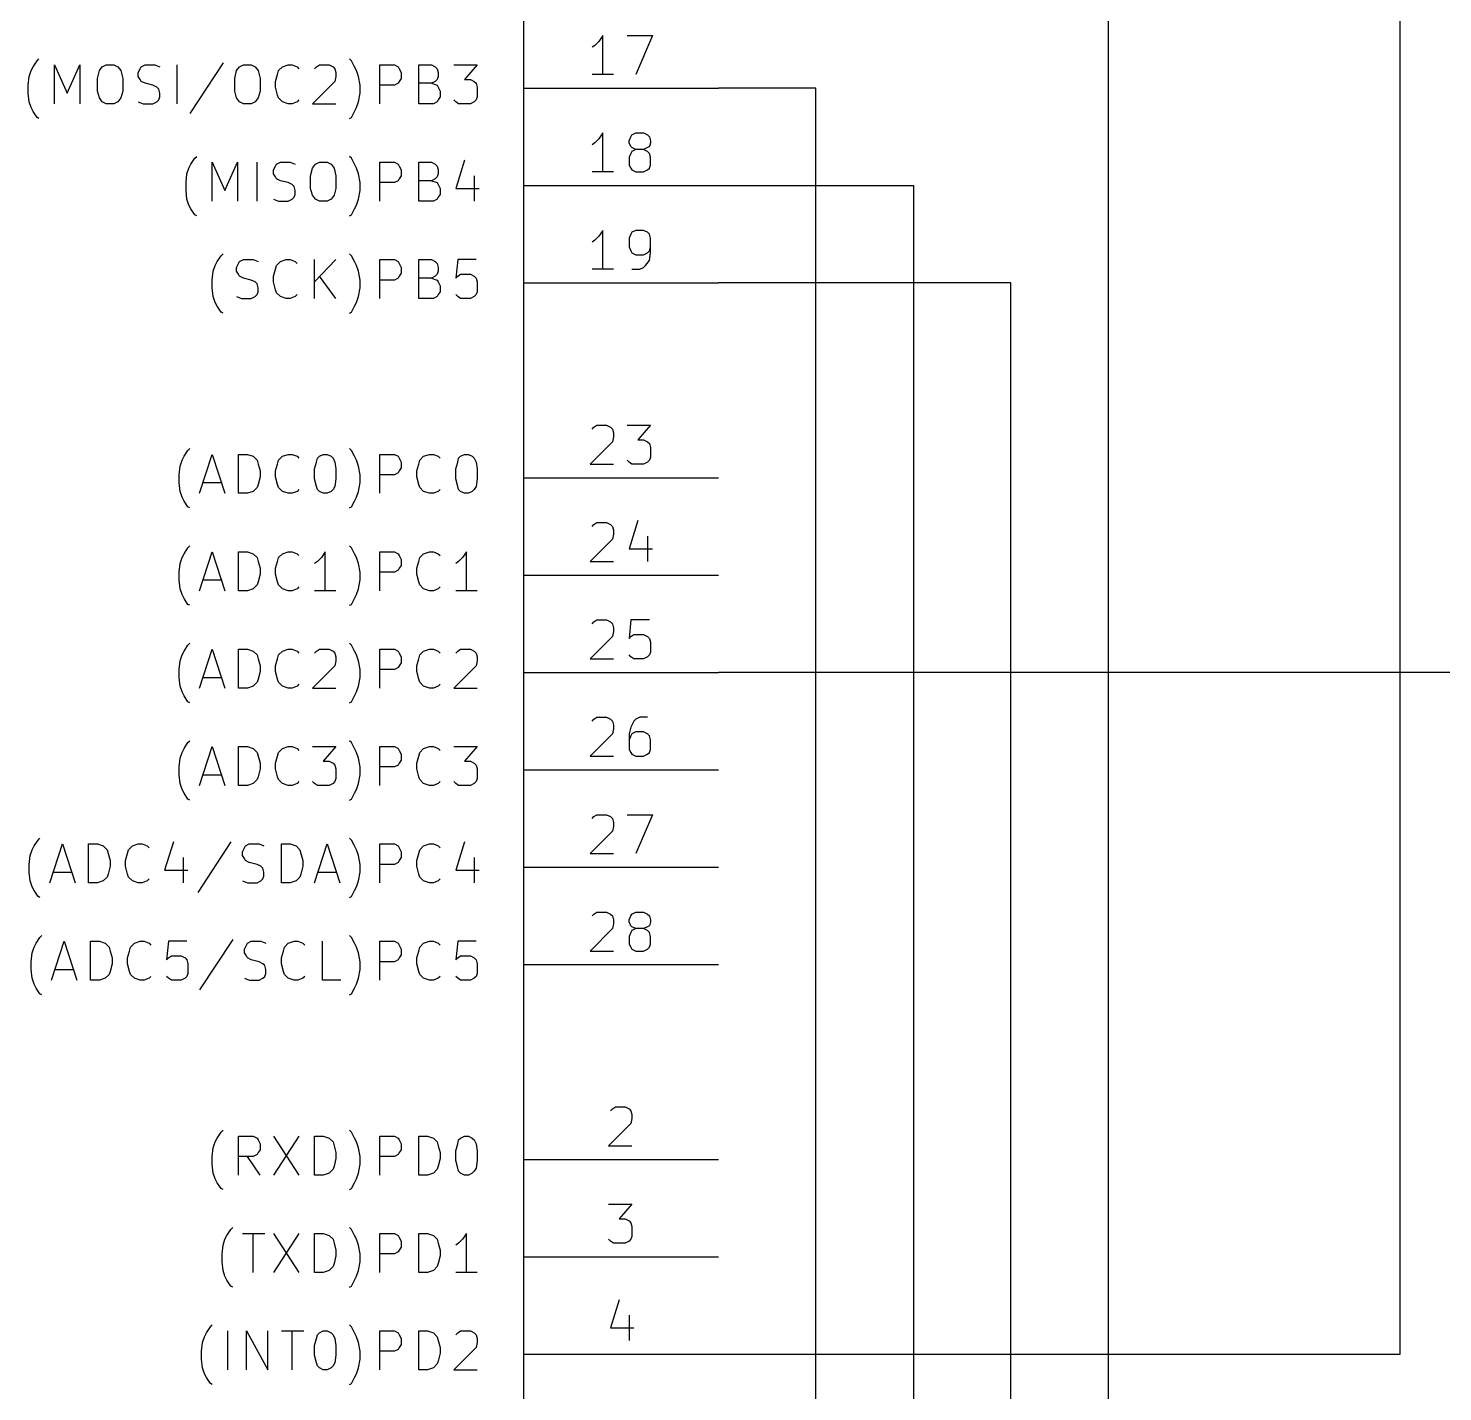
# Model space of a CAD drawing. Extents: x 4000 to 113000, y 4000 to 78670.
# Drawn here: x 28910 to 43437, y 51785 to 65785 of the extents above; entities that cross this region are included whole.
import ezdxf

# ---------------------------------------------------------------- set-up
doc = ezdxf.new("R2010")
doc.units = 0
for name, color, linetype in [('CYAN', 4, 'CONTINUOUS'), ('GREEN', 3, 'CONTINUOUS'), ('LIGHTYELLOW', 24, 'CONTINUOUS'), ('RED', 5, 'CONTINUOUS')]:
    doc.layers.add(name, color=color, linetype=linetype)

msp = doc.modelspace()

# ---------------------------------------------------------------- linework, layer by layer
at = {"layer": 'CYAN'}
for p, q in [((28940, 65350), (28960, 65390)), ((28960, 65390), (29000, 65450)), ((29000, 65450), (29020, 65470)), ((29180, 65010), (29180, 65410)), ((29180, 65410), (29310, 65120)), ((29310, 65120), (29440, 65410)), ((29440, 65410), (29440, 65010)), ((29640, 65350), (29670, 65390)), ((29670, 65390), (29710, 65410)), ((29710, 65410), (29790, 65410)), ((29790, 65410), (29830, 65390)), ((29830, 65390), (29860, 65350)), ((30040, 65330), (30060, 65370)), ((30060, 65370), (30070, 65390)), ((30070, 65390), (30110, 65410)), ((30110, 65410), (30210, 65410)), ((30210, 65410), (30260, 65390)), ((30440, 65010), (30440, 65410)), ((30910, 65430), (30570, 64910)), ((31050, 65350), (31080, 65390)), ((31080, 65390), (31120, 65410)), ((31120, 65410), (31200, 65410)), ((31200, 65410), (31240, 65390)), ((31240, 65390), (31270, 65350)), ((31480, 65350), (31520, 65390)), ((31520, 65390), (31580, 65410)), ((31580, 65410), (31620, 65410)), ((31620, 65410), (31670, 65390)), ((31670, 65390), (31690, 65370)), ((31850, 65370), (31870, 65390)), ((31870, 65390), (31900, 65410)), ((31900, 65410), (32000, 65410)), ((32000, 65410), (32040, 65390)), ((32040, 65390), (32060, 65370)), ((32060, 65370), (32070, 65330)), ((32230, 65450), (32210, 65470)), ((32260, 65390), (32230, 65450)), ((32280, 65350), (32260, 65390)), ((32520, 65010), (32520, 65410)), ((32520, 65410), (32670, 65410)), ((32670, 65410), (32710, 65390)), ((32710, 65390), (32720, 65370)), ((32720, 65370), (32740, 65330)), ((32920, 65010), (32920, 65410)), ((32920, 65410), (33050, 65410)), ((33050, 65410), (33090, 65390)), ((33090, 65390), (33110, 65370)), ((33110, 65370), (33120, 65330)), ((33280, 65410), (33520, 65410)), ((33520, 65410), (33390, 65260)), ((28910, 65200), (28920, 65290)), ((28920, 65290), (28940, 65350)), ((29620, 65270), (29640, 65350)), ((29620, 65140), (29620, 65270)), ((29860, 65350), (29880, 65270)), ((29880, 65270), (29880, 65140)), ((30040, 65290), (30040, 65330)), ((30060, 65260), (30040, 65290)), ((30070, 65240), (30060, 65260)), ((30110, 65220), (30070, 65240)), ((31030, 65270), (31050, 65350)), ((31030, 65140), (31030, 65270)), ((31270, 65350), (31290, 65270)), ((31290, 65270), (31290, 65140)), ((31450, 65240), (31470, 65310)), ((31450, 65180), (31450, 65240)), ((31470, 65310), (31480, 65350)), ((32060, 65240), (31830, 65010)), ((32070, 65290), (32060, 65240)), ((32070, 65330), (32070, 65290)), ((32300, 65290), (32280, 65350)), ((32320, 65200), (32300, 65290)), ((32720, 65240), (32710, 65220)), ((32740, 65270), (32720, 65240)), ((32740, 65330), (32740, 65270)), ((33090, 65240), (33050, 65220)), ((33110, 65260), (33090, 65240)), ((33120, 65290), (33110, 65260)), ((33120, 65330), (33120, 65290)), ((33390, 65260), (33450, 65260)), ((33450, 65260), (33490, 65240)), ((33490, 65240), (33510, 65220)), ((28910, 65120), (28910, 65200)), ((28920, 65030), (28910, 65120)), ((29640, 65070), (29620, 65140)), ((29880, 65140), (29860, 65070)), ((30190, 65200), (30110, 65220)), ((30230, 65180), (30190, 65200)), ((30250, 65160), (30230, 65180)), ((30260, 65120), (30250, 65160)), ((30250, 65050), (30260, 65080)), ((30260, 65080), (30260, 65120)), ((31050, 65070), (31030, 65140)), ((31290, 65140), (31270, 65070)), ((31470, 65100), (31450, 65180)), ((31480, 65070), (31470, 65100)), ((32300, 65030), (32320, 65120)), ((32320, 65120), (32320, 65200)), ((32670, 65200), (32520, 65200)), ((32710, 65220), (32670, 65200)), ((33050, 65220), (32920, 65220)), ((33050, 65220), (33110, 65200)), ((33110, 65200), (33120, 65180)), ((33120, 65180), (33140, 65140)), ((33140, 65080), (33120, 65050)), ((33140, 65140), (33140, 65080)), ((33510, 65220), (33520, 65180)), ((33520, 65080), (33510, 65050)), ((33520, 65180), (33520, 65080)), ((28940, 64970), (28920, 65030)), ((28960, 64930), (28940, 64970)), ((29670, 65030), (29640, 65070)), ((29710, 65010), (29670, 65030)), ((29790, 65010), (29710, 65010)), ((29830, 65030), (29790, 65010)), ((29860, 65070), (29830, 65030)), ((30040, 65030), (30090, 65010)), ((30090, 65010), (30190, 65010)), ((30190, 65010), (30230, 65030)), ((30230, 65030), (30250, 65050)), ((31080, 65030), (31050, 65070)), ((31120, 65010), (31080, 65030)), ((31200, 65010), (31120, 65010)), ((31240, 65030), (31200, 65010)), ((31270, 65070), (31240, 65030)), ((31520, 65030), (31480, 65070)), ((31580, 65010), (31520, 65030)), ((31620, 65010), (31580, 65010)), ((31670, 65030), (31620, 65010)), ((31690, 65050), (31670, 65030)), ((31830, 65010), (32070, 65010)), ((32260, 64930), (32280, 64970)), ((32280, 64970), (32300, 65030)), ((33070, 65010), (32920, 65010)), ((33110, 65030), (33070, 65010)), ((33120, 65050), (33110, 65030)), ((33300, 65030), (33280, 65050)), ((33330, 65010), (33300, 65030)), ((33450, 65010), (33330, 65010)), ((33490, 65030), (33450, 65010)), ((33510, 65050), (33490, 65030)), ((29000, 64870), (28960, 64930)), ((29020, 64860), (29000, 64870)), ((32210, 64860), (32230, 64870)), ((32230, 64870), (32260, 64930)), ((30560, 64350), (30580, 64390)), ((30580, 64390), (30620, 64450)), ((30620, 64450), (30640, 64470)), ((30800, 64010), (30800, 64410)), ((30800, 64410), (30930, 64120)), ((30930, 64120), (31060, 64410)), ((31060, 64410), (31060, 64010)), ((31260, 64010), (31260, 64410)), ((31430, 64330), (31450, 64370)), ((31450, 64370), (31460, 64390)), ((31460, 64390), (31500, 64410)), ((31500, 64410), (31600, 64410)), ((31600, 64410), (31650, 64390)), ((31830, 64350), (31860, 64390)), ((31860, 64390), (31900, 64410)), ((31900, 64410), (31980, 64410)), ((31980, 64410), (32020, 64390)), ((32020, 64390), (32050, 64350)), ((32230, 64450), (32210, 64470)), ((32260, 64390), (32230, 64450)), ((32280, 64350), (32260, 64390)), ((32520, 64010), (32520, 64410)), ((32520, 64410), (32670, 64410)), ((32670, 64410), (32710, 64390)), ((32710, 64390), (32720, 64370)), ((32720, 64370), (32740, 64330)), ((32920, 64010), (32920, 64410)), ((32920, 64410), (33050, 64410)), ((33050, 64410), (33090, 64390)), ((33090, 64390), (33110, 64370)), ((33110, 64370), (33120, 64330)), ((33390, 64430), (33300, 64140)), ((30530, 64200), (30540, 64290)), ((30540, 64290), (30560, 64350)), ((31430, 64290), (31430, 64330)), ((31450, 64260), (31430, 64290)), ((31460, 64240), (31450, 64260)), ((31500, 64220), (31460, 64240)), ((31580, 64200), (31500, 64220)), ((31810, 64270), (31830, 64350)), ((31810, 64140), (31810, 64270)), ((32050, 64350), (32070, 64270)), ((32070, 64270), (32070, 64140)), ((32300, 64290), (32280, 64350)), ((32320, 64200), (32300, 64290)), ((32710, 64220), (32670, 64200)), ((32720, 64240), (32710, 64220)), ((32740, 64270), (32720, 64240)), ((32740, 64330), (32740, 64270)), ((33050, 64220), (32920, 64220)), ((33090, 64240), (33050, 64220)), ((33050, 64220), (33110, 64200)), ((33110, 64260), (33090, 64240)), ((33120, 64290), (33110, 64260)), ((33120, 64330), (33120, 64290)), ((33490, 64270), (33490, 64010)), ((30530, 64120), (30530, 64200)), ((30540, 64030), (30530, 64120)), ((31620, 64180), (31580, 64200)), ((31640, 64160), (31620, 64180)), ((31650, 64120), (31640, 64160)), ((31640, 64050), (31650, 64080)), ((31650, 64080), (31650, 64120)), ((31830, 64070), (31810, 64140)), ((31860, 64030), (31830, 64070)), ((32050, 64070), (32020, 64030)), ((32070, 64140), (32050, 64070)), ((32300, 64030), (32320, 64120)), ((32320, 64120), (32320, 64200)), ((32670, 64200), (32520, 64200)), ((33110, 64200), (33120, 64180)), ((33120, 64180), (33140, 64140)), ((33140, 64080), (33120, 64050)), ((33140, 64140), (33140, 64080)), ((33300, 64140), (33540, 64140)), ((30560, 63970), (30540, 64030)), ((30580, 63930), (30560, 63970)), ((30620, 63870), (30580, 63930)), ((31430, 64030), (31480, 64010)), ((31480, 64010), (31580, 64010)), ((31580, 64010), (31620, 64030)), ((31620, 64030), (31640, 64050)), ((31900, 64010), (31860, 64030)), ((31980, 64010), (31900, 64010)), ((32020, 64030), (31980, 64010)), ((32230, 63870), (32260, 63930)), ((32260, 63930), (32280, 63970)), ((32280, 63970), (32300, 64030)), ((33070, 64010), (32920, 64010)), ((33110, 64030), (33070, 64010)), ((33120, 64050), (33110, 64030)), ((30640, 63860), (30620, 63870)), ((32210, 63860), (32230, 63870)), ((30810, 63290), (30830, 63350)), ((30830, 63350), (30850, 63390)), ((30850, 63390), (30890, 63450)), ((30890, 63450), (30910, 63470)), ((31050, 63330), (31070, 63370)), ((31070, 63370), (31080, 63390)), ((31080, 63390), (31120, 63410)), ((31120, 63410), (31220, 63410)), ((31220, 63410), (31270, 63390)), ((31450, 63310), (31460, 63350)), ((31460, 63350), (31500, 63390)), ((31500, 63390), (31560, 63410)), ((31560, 63410), (31600, 63410)), ((31600, 63410), (31650, 63390)), ((31650, 63390), (31670, 63370)), ((31850, 63010), (31850, 63410)), ((32070, 63410), (31850, 63180)), ((32230, 63450), (32210, 63470)), ((32260, 63390), (32230, 63450)), ((32280, 63350), (32260, 63390)), ((32300, 63290), (32280, 63350)), ((32520, 63010), (32520, 63410)), ((32520, 63410), (32670, 63410)), ((32670, 63410), (32710, 63390)), ((32710, 63390), (32720, 63370)), ((32720, 63370), (32740, 63330)), ((32920, 63010), (32920, 63410)), ((32920, 63410), (33050, 63410)), ((33050, 63410), (33090, 63390)), ((33090, 63390), (33110, 63370)), ((33110, 63370), (33120, 63330)), ((33320, 63410), (33300, 63220)), ((33510, 63410), (33320, 63410)), ((30800, 63200), (30810, 63290)), ((30800, 63120), (30800, 63200)), ((31050, 63290), (31050, 63330)), ((31070, 63260), (31050, 63290)), ((31080, 63240), (31070, 63260)), ((31120, 63220), (31080, 63240)), ((31200, 63200), (31120, 63220)), ((31240, 63180), (31200, 63200)), ((31430, 63240), (31450, 63310)), ((31430, 63180), (31430, 63240)), ((32070, 63010), (31900, 63240)), ((32320, 63200), (32300, 63290)), ((32320, 63120), (32320, 63200)), ((32670, 63200), (32520, 63200)), ((32710, 63220), (32670, 63200)), ((32720, 63240), (32710, 63220)), ((32740, 63270), (32720, 63240)), ((32740, 63330), (32740, 63270)), ((33050, 63220), (32920, 63220)), ((33090, 63240), (33050, 63220)), ((33050, 63220), (33110, 63200)), ((33110, 63260), (33090, 63240)), ((33120, 63290), (33110, 63260)), ((33110, 63200), (33120, 63180)), ((33120, 63330), (33120, 63290)), ((33300, 63220), (33320, 63240)), ((33320, 63240), (33350, 63260)), ((33350, 63260), (33450, 63260)), ((33450, 63260), (33490, 63240)), ((33490, 63240), (33510, 63220)), ((33510, 63220), (33520, 63180)), ((30810, 63030), (30800, 63120)), ((31260, 63160), (31240, 63180)), ((31240, 63030), (31260, 63050)), ((31270, 63120), (31260, 63160)), ((31260, 63050), (31270, 63080)), ((31270, 63080), (31270, 63120)), ((31450, 63100), (31430, 63180)), ((31460, 63070), (31450, 63100)), ((31500, 63030), (31460, 63070)), ((31670, 63050), (31650, 63030)), ((32300, 63030), (32320, 63120)), ((33120, 63050), (33110, 63030)), ((33120, 63180), (33140, 63140)), ((33140, 63080), (33120, 63050)), ((33140, 63140), (33140, 63080)), ((33320, 63030), (33300, 63050)), ((33510, 63050), (33490, 63030)), ((33520, 63080), (33510, 63050)), ((33520, 63180), (33520, 63080)), ((30830, 62970), (30810, 63030)), ((30850, 62930), (30830, 62970)), ((30890, 62870), (30850, 62930)), ((31050, 63030), (31100, 63010)), ((31100, 63010), (31200, 63010)), ((31200, 63010), (31240, 63030)), ((31560, 63010), (31500, 63030)), ((31600, 63010), (31560, 63010)), ((31650, 63030), (31600, 63010)), ((32230, 62870), (32260, 62930)), ((32260, 62930), (32280, 62970)), ((32280, 62970), (32300, 63030)), ((33070, 63010), (32920, 63010)), ((33110, 63030), (33070, 63010)), ((33350, 63010), (33320, 63030)), ((33450, 63010), (33350, 63010)), ((33490, 63030), (33450, 63010)), ((30910, 62860), (30890, 62870)), ((32210, 62860), (32230, 62870)), ((30510, 61390), (30550, 61450)), ((30550, 61450), (30570, 61470)), ((32230, 61450), (32210, 61470)), ((32260, 61390), (32230, 61450)), ((30470, 61290), (30490, 61350)), ((30490, 61350), (30510, 61390)), ((30670, 61010), (30800, 61410)), ((30800, 61410), (30930, 61010)), ((31070, 61010), (31070, 61410)), ((31070, 61410), (31160, 61410)), ((31160, 61410), (31220, 61390)), ((31220, 61390), (31260, 61350)), ((31260, 61350), (31270, 61310)), ((31270, 61310), (31290, 61240)), ((31450, 61240), (31470, 61310)), ((31470, 61310), (31480, 61350)), ((31480, 61350), (31520, 61390)), ((31520, 61390), (31580, 61410)), ((31580, 61410), (31620, 61410)), ((31620, 61410), (31670, 61390)), ((31670, 61390), (31690, 61370)), ((31850, 61260), (31870, 61330)), ((31870, 61330), (31880, 61370)), ((31880, 61370), (31900, 61390)), ((31900, 61390), (31940, 61410)), ((31940, 61410), (31980, 61410)), ((31980, 61410), (32020, 61390)), ((32020, 61390), (32040, 61370)), ((32040, 61370), (32060, 61330)), ((32060, 61330), (32070, 61260)), ((32280, 61350), (32260, 61390)), ((32300, 61290), (32280, 61350)), ((32520, 61010), (32520, 61410)), ((32520, 61410), (32670, 61410)), ((32670, 61410), (32710, 61390)), ((32710, 61390), (32720, 61370)), ((32720, 61370), (32740, 61330)), ((32740, 61330), (32740, 61270)), ((32900, 61240), (32920, 61310)), ((32920, 61310), (32930, 61350)), ((32930, 61350), (32970, 61390)), ((32970, 61390), (33030, 61410)), ((33030, 61410), (33070, 61410)), ((33070, 61410), (33120, 61390)), ((33120, 61390), (33140, 61370)), ((33300, 61260), (33320, 61330)), ((33320, 61330), (33330, 61370)), ((33330, 61370), (33350, 61390)), ((33350, 61390), (33390, 61410)), ((33390, 61410), (33430, 61410)), ((33430, 61410), (33470, 61390)), ((33470, 61390), (33490, 61370)), ((33490, 61370), (33510, 61330)), ((33510, 61330), (33520, 61260)), ((30460, 61200), (30470, 61290)), ((30460, 61120), (30460, 61200)), ((31290, 61180), (31270, 61100)), ((31290, 61240), (31290, 61180)), ((31450, 61180), (31450, 61240)), ((31470, 61100), (31450, 61180)), ((31850, 61160), (31850, 61260)), ((31870, 61080), (31850, 61160)), ((32070, 61160), (32060, 61080)), ((32070, 61260), (32070, 61160)), ((32320, 61200), (32300, 61290)), ((32320, 61120), (32320, 61200)), ((32670, 61200), (32520, 61200)), ((32710, 61220), (32670, 61200)), ((32720, 61240), (32710, 61220)), ((32740, 61270), (32720, 61240)), ((32900, 61180), (32900, 61240)), ((32920, 61100), (32900, 61180)), ((33300, 61160), (33300, 61260)), ((33320, 61080), (33300, 61160)), ((33520, 61160), (33510, 61080)), ((33520, 61260), (33520, 61160)), ((30470, 61030), (30460, 61120)), ((30490, 60970), (30470, 61030)), ((30710, 61120), (30900, 61120)), ((31220, 61030), (31160, 61010)), ((31260, 61070), (31220, 61030)), ((31270, 61100), (31260, 61070)), ((31480, 61070), (31470, 61100)), ((31520, 61030), (31480, 61070)), ((31580, 61010), (31520, 61030)), ((31670, 61030), (31620, 61010)), ((31690, 61050), (31670, 61030)), ((31880, 61050), (31870, 61080)), ((31900, 61030), (31880, 61050)), ((31940, 61010), (31900, 61030)), ((32020, 61030), (31980, 61010)), ((32040, 61050), (32020, 61030)), ((32060, 61080), (32040, 61050)), ((32280, 60970), (32300, 61030)), ((32300, 61030), (32320, 61120)), ((32930, 61070), (32920, 61100)), ((32970, 61030), (32930, 61070)), ((33030, 61010), (32970, 61030)), ((33120, 61030), (33070, 61010)), ((33140, 61050), (33120, 61030)), ((33330, 61050), (33320, 61080)), ((33350, 61030), (33330, 61050)), ((33390, 61010), (33350, 61030)), ((33470, 61030), (33430, 61010)), ((33490, 61050), (33470, 61030)), ((33510, 61080), (33490, 61050)), ((30510, 60930), (30490, 60970)), ((30550, 60870), (30510, 60930)), ((30570, 60860), (30550, 60870)), ((31160, 61010), (31070, 61010)), ((31620, 61010), (31580, 61010)), ((31980, 61010), (31940, 61010)), ((32210, 60860), (32230, 60870)), ((32230, 60870), (32260, 60930)), ((32260, 60930), (32280, 60970)), ((33070, 61010), (33030, 61010)), ((33430, 61010), (33390, 61010)), ((30510, 60390), (30550, 60450)), ((30550, 60450), (30570, 60470)), ((32230, 60450), (32210, 60470)), ((32260, 60390), (32230, 60450)), ((30460, 60200), (30470, 60290)), ((30470, 60290), (30490, 60350)), ((30490, 60350), (30510, 60390)), ((30670, 60010), (30800, 60410)), ((30800, 60410), (30930, 60010)), ((31070, 60010), (31070, 60410)), ((31070, 60410), (31160, 60410)), ((31160, 60410), (31220, 60390)), ((31220, 60390), (31260, 60350)), ((31260, 60350), (31270, 60310)), ((31270, 60310), (31290, 60240)), ((31450, 60240), (31470, 60310)), ((31470, 60310), (31480, 60350)), ((31480, 60350), (31520, 60390)), ((31520, 60390), (31580, 60410)), ((31580, 60410), (31620, 60410)), ((31620, 60410), (31670, 60390)), ((31670, 60390), (31690, 60370)), ((31880, 60310), (31850, 60290)), ((31920, 60350), (31880, 60310)), ((31960, 60410), (31920, 60350)), ((31960, 60010), (31960, 60410)), ((32280, 60350), (32260, 60390)), ((32300, 60290), (32280, 60350)), ((32320, 60200), (32300, 60290)), ((32520, 60010), (32520, 60410)), ((32520, 60410), (32670, 60410)), ((32670, 60410), (32710, 60390)), ((32710, 60390), (32720, 60370)), ((32720, 60370), (32740, 60330)), ((32740, 60330), (32740, 60270)), ((32900, 60240), (32920, 60310)), ((32920, 60310), (32930, 60350)), ((32930, 60350), (32970, 60390)), ((32970, 60390), (33030, 60410)), ((33030, 60410), (33070, 60410)), ((33070, 60410), (33120, 60390)), ((33120, 60390), (33140, 60370)), ((33330, 60310), (33300, 60290)), ((33370, 60350), (33330, 60310)), ((33410, 60410), (33370, 60350)), ((33410, 60010), (33410, 60410)), ((30460, 60120), (30460, 60200)), ((31290, 60180), (31270, 60100)), ((31290, 60240), (31290, 60180)), ((31450, 60180), (31450, 60240)), ((31470, 60100), (31450, 60180)), ((32320, 60120), (32320, 60200)), ((32670, 60200), (32520, 60200)), ((32710, 60220), (32670, 60200)), ((32720, 60240), (32710, 60220)), ((32740, 60270), (32720, 60240)), ((32900, 60180), (32900, 60240)), ((32920, 60100), (32900, 60180)), ((30470, 60030), (30460, 60120)), ((30490, 59970), (30470, 60030)), ((30710, 60120), (30900, 60120)), ((31160, 60010), (31070, 60010)), ((31220, 60030), (31160, 60010)), ((31260, 60070), (31220, 60030)), ((31270, 60100), (31260, 60070)), ((31480, 60070), (31470, 60100)), ((31520, 60030), (31480, 60070)), ((31580, 60010), (31520, 60030)), ((31620, 60010), (31580, 60010)), ((31670, 60030), (31620, 60010)), ((31690, 60050), (31670, 60030)), ((32070, 60010), (31850, 60010)), ((32280, 59970), (32300, 60030)), ((32300, 60030), (32320, 60120)), ((32930, 60070), (32920, 60100)), ((32970, 60030), (32930, 60070)), ((33030, 60010), (32970, 60030)), ((33070, 60010), (33030, 60010)), ((33120, 60030), (33070, 60010)), ((33140, 60050), (33120, 60030)), ((33520, 60010), (33300, 60010)), ((30510, 59930), (30490, 59970)), ((30550, 59870), (30510, 59930)), ((30570, 59860), (30550, 59870)), ((32210, 59860), (32230, 59870)), ((32230, 59870), (32260, 59930)), ((32260, 59930), (32280, 59970)), ((30510, 59390), (30550, 59450)), ((30550, 59450), (30570, 59470)), ((32230, 59450), (32210, 59470)), ((32260, 59390), (32230, 59450)), ((30460, 59200), (30470, 59290)), ((30470, 59290), (30490, 59350)), ((30490, 59350), (30510, 59390)), ((30670, 59010), (30800, 59410)), ((30800, 59410), (30930, 59010)), ((31070, 59010), (31070, 59410)), ((31070, 59410), (31160, 59410)), ((31160, 59410), (31220, 59390)), ((31220, 59390), (31260, 59350)), ((31260, 59350), (31270, 59310)), ((31270, 59310), (31290, 59240)), ((31450, 59240), (31470, 59310)), ((31470, 59310), (31480, 59350)), ((31480, 59350), (31520, 59390)), ((31520, 59390), (31580, 59410)), ((31580, 59410), (31620, 59410)), ((31620, 59410), (31670, 59390)), ((31670, 59390), (31690, 59370)), ((31850, 59370), (31870, 59390)), ((31870, 59390), (31900, 59410)), ((31900, 59410), (32000, 59410)), ((32000, 59410), (32040, 59390)), ((32040, 59390), (32060, 59370)), ((32060, 59370), (32070, 59330)), ((32070, 59290), (32060, 59240)), ((32070, 59330), (32070, 59290)), ((32280, 59350), (32260, 59390)), ((32300, 59290), (32280, 59350)), ((32320, 59200), (32300, 59290)), ((32520, 59010), (32520, 59410)), ((32520, 59410), (32670, 59410)), ((32670, 59410), (32710, 59390)), ((32710, 59390), (32720, 59370)), ((32720, 59370), (32740, 59330)), ((32740, 59270), (32720, 59240)), ((32740, 59330), (32740, 59270)), ((32900, 59240), (32920, 59310)), ((32920, 59310), (32930, 59350)), ((32930, 59350), (32970, 59390)), ((32970, 59390), (33030, 59410)), ((33030, 59410), (33070, 59410)), ((33070, 59410), (33120, 59390)), ((33120, 59390), (33140, 59370)), ((33300, 59370), (33320, 59390)), ((33320, 59390), (33350, 59410)), ((33350, 59410), (33450, 59410)), ((33450, 59410), (33490, 59390)), ((33490, 59390), (33510, 59370)), ((33510, 59370), (33520, 59330)), ((33520, 59290), (33510, 59240)), ((33520, 59330), (33520, 59290)), ((30460, 59120), (30460, 59200)), ((31290, 59180), (31270, 59100)), ((31290, 59240), (31290, 59180)), ((31450, 59180), (31450, 59240)), ((31470, 59100), (31450, 59180)), ((32060, 59240), (31830, 59010)), ((32320, 59120), (32320, 59200)), ((32670, 59200), (32520, 59200)), ((32710, 59220), (32670, 59200)), ((32720, 59240), (32710, 59220)), ((32900, 59180), (32900, 59240)), ((32920, 59100), (32900, 59180)), ((33510, 59240), (33280, 59010)), ((30470, 59030), (30460, 59120)), ((30490, 58970), (30470, 59030)), ((30710, 59120), (30900, 59120)), ((31160, 59010), (31070, 59010)), ((31220, 59030), (31160, 59010)), ((31260, 59070), (31220, 59030)), ((31270, 59100), (31260, 59070)), ((31480, 59070), (31470, 59100)), ((31520, 59030), (31480, 59070)), ((31580, 59010), (31520, 59030)), ((31620, 59010), (31580, 59010)), ((31670, 59030), (31620, 59010)), ((31690, 59050), (31670, 59030)), ((31830, 59010), (32070, 59010)), ((32280, 58970), (32300, 59030)), ((32300, 59030), (32320, 59120)), ((32930, 59070), (32920, 59100)), ((32970, 59030), (32930, 59070)), ((33030, 59010), (32970, 59030)), ((33070, 59010), (33030, 59010)), ((33120, 59030), (33070, 59010)), ((33140, 59050), (33120, 59030)), ((33280, 59010), (33520, 59010)), ((30510, 58930), (30490, 58970)), ((30550, 58870), (30510, 58930)), ((30570, 58860), (30550, 58870)), ((32210, 58860), (32230, 58870)), ((32230, 58870), (32260, 58930)), ((32260, 58930), (32280, 58970)), ((30510, 58390), (30550, 58450)), ((30550, 58450), (30570, 58470)), ((30670, 58010), (30800, 58410)), ((30800, 58410), (30930, 58010)), ((31070, 58010), (31070, 58410)), ((31070, 58410), (31160, 58410)), ((31160, 58410), (31220, 58390)), ((31520, 58390), (31580, 58410)), ((31580, 58410), (31620, 58410)), ((31620, 58410), (31670, 58390)), ((31830, 58410), (32070, 58410)), ((32070, 58410), (31940, 58260)), ((32230, 58450), (32210, 58470)), ((32260, 58390), (32230, 58450)), ((32520, 58010), (32520, 58410)), ((32520, 58410), (32670, 58410)), ((32670, 58410), (32710, 58390)), ((32970, 58390), (33030, 58410)), ((33030, 58410), (33070, 58410)), ((33070, 58410), (33120, 58390)), ((33280, 58410), (33520, 58410)), ((33520, 58410), (33390, 58260)), ((30460, 58200), (30470, 58290)), ((30470, 58290), (30490, 58350)), ((30490, 58350), (30510, 58390)), ((31220, 58390), (31260, 58350)), ((31260, 58350), (31270, 58310)), ((31270, 58310), (31290, 58240)), ((31450, 58240), (31470, 58310)), ((31470, 58310), (31480, 58350)), ((31480, 58350), (31520, 58390)), ((31670, 58390), (31690, 58370)), ((31940, 58260), (32000, 58260)), ((32000, 58260), (32040, 58240)), ((32280, 58350), (32260, 58390)), ((32300, 58290), (32280, 58350)), ((32320, 58200), (32300, 58290)), ((32710, 58390), (32720, 58370)), ((32720, 58370), (32740, 58330)), ((32740, 58270), (32720, 58240)), ((32740, 58330), (32740, 58270)), ((32900, 58240), (32920, 58310)), ((32920, 58310), (32930, 58350)), ((32930, 58350), (32970, 58390)), ((33120, 58390), (33140, 58370)), ((33390, 58260), (33450, 58260)), ((33450, 58260), (33490, 58240)), ((30460, 58120), (30460, 58200)), ((30470, 58030), (30460, 58120)), ((30710, 58120), (30900, 58120)), ((31290, 58180), (31270, 58100)), ((31290, 58240), (31290, 58180)), ((31450, 58180), (31450, 58240)), ((31470, 58100), (31450, 58180)), ((32040, 58240), (32060, 58220)), ((32060, 58220), (32070, 58180)), ((32070, 58180), (32070, 58080)), ((32300, 58030), (32320, 58120)), ((32320, 58120), (32320, 58200)), ((32670, 58200), (32520, 58200)), ((32710, 58220), (32670, 58200)), ((32720, 58240), (32710, 58220)), ((32900, 58180), (32900, 58240)), ((32920, 58100), (32900, 58180)), ((33490, 58240), (33510, 58220)), ((33510, 58220), (33520, 58180)), ((33520, 58180), (33520, 58080)), ((30490, 57970), (30470, 58030)), ((30510, 57930), (30490, 57970)), ((31160, 58010), (31070, 58010)), ((31220, 58030), (31160, 58010)), ((31260, 58070), (31220, 58030)), ((31270, 58100), (31260, 58070)), ((31480, 58070), (31470, 58100)), ((31520, 58030), (31480, 58070)), ((31580, 58010), (31520, 58030)), ((31620, 58010), (31580, 58010)), ((31670, 58030), (31620, 58010)), ((31690, 58050), (31670, 58030)), ((31850, 58030), (31830, 58050)), ((31880, 58010), (31850, 58030)), ((32000, 58010), (31880, 58010)), ((32040, 58030), (32000, 58010)), ((32060, 58050), (32040, 58030)), ((32070, 58080), (32060, 58050)), ((32260, 57930), (32280, 57970)), ((32280, 57970), (32300, 58030)), ((32930, 58070), (32920, 58100)), ((32970, 58030), (32930, 58070)), ((33030, 58010), (32970, 58030)), ((33070, 58010), (33030, 58010)), ((33120, 58030), (33070, 58010)), ((33140, 58050), (33120, 58030)), ((33300, 58030), (33280, 58050)), ((33330, 58010), (33300, 58030)), ((33450, 58010), (33330, 58010)), ((33490, 58030), (33450, 58010)), ((33510, 58050), (33490, 58030)), ((33520, 58080), (33510, 58050)), ((30550, 57870), (30510, 57930)), ((30570, 57860), (30550, 57870)), ((32210, 57860), (32230, 57870)), ((32230, 57870), (32260, 57930)), ((28950, 57350), (28970, 57390)), ((28970, 57390), (29010, 57450)), ((29010, 57450), (29030, 57470)), ((29130, 57010), (29260, 57410)), ((29260, 57410), (29390, 57010)), ((29530, 57010), (29530, 57410)), ((29530, 57410), (29620, 57410)), ((29620, 57410), (29680, 57390)), ((29680, 57390), (29720, 57350)), ((29940, 57350), (29980, 57390)), ((29980, 57390), (30040, 57410)), ((30040, 57410), (30080, 57410)), ((30080, 57410), (30130, 57390)), ((30130, 57390), (30150, 57370)), ((30400, 57430), (30310, 57140)), ((30990, 57430), (30650, 56910)), ((31130, 57370), (31140, 57390)), ((31140, 57390), (31180, 57410)), ((31180, 57410), (31280, 57410)), ((31280, 57410), (31330, 57390)), ((31510, 57010), (31510, 57410)), ((31510, 57410), (31600, 57410)), ((31600, 57410), (31660, 57390)), ((31660, 57390), (31700, 57350)), ((31850, 57010), (31980, 57410)), ((31980, 57410), (32110, 57010)), ((32230, 57450), (32210, 57470)), ((32260, 57390), (32230, 57450)), ((32280, 57350), (32260, 57390)), ((32520, 57010), (32520, 57410)), ((32520, 57410), (32670, 57410)), ((32670, 57410), (32710, 57390)), ((32710, 57390), (32720, 57370)), ((32930, 57350), (32970, 57390)), ((32970, 57390), (33030, 57410)), ((33030, 57410), (33070, 57410)), ((33070, 57410), (33120, 57390)), ((33120, 57390), (33140, 57370)), ((33390, 57430), (33300, 57140)), ((28920, 57200), (28930, 57290)), ((28930, 57290), (28950, 57350)), ((29720, 57350), (29730, 57310)), ((29730, 57310), (29750, 57240)), ((29750, 57240), (29750, 57180)), ((29910, 57240), (29930, 57310)), ((29910, 57180), (29910, 57240)), ((29930, 57310), (29940, 57350)), ((30500, 57270), (30500, 57010)), ((31110, 57330), (31130, 57370)), ((31110, 57290), (31110, 57330)), ((31130, 57260), (31110, 57290)), ((31140, 57240), (31130, 57260)), ((31180, 57220), (31140, 57240)), ((31700, 57350), (31710, 57310)), ((31710, 57310), (31730, 57240)), ((31730, 57240), (31730, 57180)), ((32300, 57290), (32280, 57350)), ((32320, 57200), (32300, 57290)), ((32720, 57240), (32710, 57220)), ((32720, 57370), (32740, 57330)), ((32740, 57270), (32720, 57240)), ((32740, 57330), (32740, 57270)), ((32900, 57240), (32920, 57310)), ((32900, 57180), (32900, 57240)), ((32920, 57310), (32930, 57350)), ((33490, 57270), (33490, 57010)), ((28920, 57120), (28920, 57200)), ((28930, 57030), (28920, 57120)), ((29170, 57120), (29360, 57120)), ((29730, 57100), (29720, 57070)), ((29750, 57180), (29730, 57100)), ((29930, 57100), (29910, 57180)), ((29940, 57070), (29930, 57100)), ((30310, 57140), (30550, 57140)), ((31260, 57200), (31180, 57220)), ((31300, 57180), (31260, 57200)), ((31320, 57160), (31300, 57180)), ((31330, 57120), (31320, 57160)), ((31330, 57080), (31330, 57120)), ((31710, 57100), (31700, 57070)), ((31730, 57180), (31710, 57100)), ((31890, 57120), (32080, 57120)), ((32300, 57030), (32320, 57120)), ((32320, 57120), (32320, 57200)), ((32670, 57200), (32520, 57200)), ((32710, 57220), (32670, 57200)), ((32920, 57100), (32900, 57180)), ((32930, 57070), (32920, 57100)), ((33300, 57140), (33540, 57140)), ((28950, 56970), (28930, 57030)), ((28970, 56930), (28950, 56970)), ((29620, 57010), (29530, 57010)), ((29680, 57030), (29620, 57010)), ((29720, 57070), (29680, 57030)), ((29980, 57030), (29940, 57070)), ((30040, 57010), (29980, 57030)), ((30080, 57010), (30040, 57010)), ((30130, 57030), (30080, 57010)), ((30150, 57050), (30130, 57030)), ((31110, 57030), (31160, 57010)), ((31160, 57010), (31260, 57010)), ((31260, 57010), (31300, 57030)), ((31300, 57030), (31320, 57050)), ((31320, 57050), (31330, 57080)), ((31600, 57010), (31510, 57010)), ((31660, 57030), (31600, 57010)), ((31700, 57070), (31660, 57030)), ((32260, 56930), (32280, 56970)), ((32280, 56970), (32300, 57030)), ((32970, 57030), (32930, 57070)), ((33030, 57010), (32970, 57030)), ((33070, 57010), (33030, 57010)), ((33120, 57030), (33070, 57010)), ((33140, 57050), (33120, 57030)), ((29010, 56870), (28970, 56930)), ((29030, 56860), (29010, 56870)), ((32210, 56860), (32230, 56870)), ((32230, 56870), (32260, 56930)), ((28970, 56350), (28990, 56390)), ((28990, 56390), (29030, 56450)), ((29030, 56450), (29050, 56470)), ((29150, 56010), (29280, 56410)), ((29280, 56410), (29410, 56010)), ((29550, 56010), (29550, 56410)), ((29550, 56410), (29640, 56410)), ((29640, 56410), (29700, 56390)), ((29700, 56390), (29740, 56350)), ((29960, 56350), (30000, 56390)), ((30000, 56390), (30060, 56410)), ((30060, 56410), (30100, 56410)), ((30100, 56410), (30150, 56390)), ((30150, 56390), (30170, 56370)), ((30350, 56410), (30330, 56220)), ((30540, 56410), (30350, 56410)), ((31010, 56430), (30670, 55910)), ((31130, 56330), (31150, 56370)), ((31150, 56370), (31160, 56390)), ((31160, 56390), (31200, 56410)), ((31200, 56410), (31300, 56410)), ((31300, 56410), (31350, 56390)), ((31540, 56350), (31580, 56390)), ((31580, 56390), (31640, 56410)), ((31640, 56410), (31680, 56410)), ((31680, 56410), (31730, 56390)), ((31730, 56390), (31750, 56370)), ((31930, 56010), (31930, 56410)), ((32230, 56450), (32210, 56470)), ((32260, 56390), (32230, 56450)), ((32280, 56350), (32260, 56390)), ((32520, 56010), (32520, 56410)), ((32520, 56410), (32670, 56410)), ((32670, 56410), (32710, 56390)), ((32710, 56390), (32720, 56370)), ((32720, 56370), (32740, 56330)), ((32930, 56350), (32970, 56390)), ((32970, 56390), (33030, 56410)), ((33030, 56410), (33070, 56410)), ((33070, 56410), (33120, 56390)), ((33120, 56390), (33140, 56370)), ((33320, 56410), (33300, 56220)), ((33510, 56410), (33320, 56410)), ((28940, 56200), (28950, 56290)), ((28950, 56290), (28970, 56350)), ((29740, 56350), (29750, 56310)), ((29750, 56310), (29770, 56240)), ((29770, 56240), (29770, 56180)), ((29930, 56240), (29950, 56310)), ((29930, 56180), (29930, 56240)), ((29950, 56310), (29960, 56350)), ((30330, 56220), (30350, 56240)), ((30350, 56240), (30380, 56260)), ((30380, 56260), (30480, 56260)), ((30480, 56260), (30520, 56240)), ((30520, 56240), (30540, 56220)), ((30540, 56220), (30550, 56180)), ((31130, 56290), (31130, 56330)), ((31150, 56260), (31130, 56290)), ((31160, 56240), (31150, 56260)), ((31200, 56220), (31160, 56240)), ((31280, 56200), (31200, 56220)), ((31510, 56240), (31530, 56310)), ((31510, 56180), (31510, 56240)), ((31530, 56310), (31540, 56350)), ((32300, 56290), (32280, 56350)), ((32320, 56200), (32300, 56290)), ((32710, 56220), (32670, 56200)), ((32720, 56240), (32710, 56220)), ((32740, 56270), (32720, 56240)), ((32740, 56330), (32740, 56270)), ((32900, 56240), (32920, 56310)), ((32900, 56180), (32900, 56240)), ((32920, 56310), (32930, 56350)), ((33300, 56220), (33320, 56240)), ((33320, 56240), (33350, 56260)), ((33350, 56260), (33450, 56260)), ((33450, 56260), (33490, 56240)), ((33490, 56240), (33510, 56220)), ((33510, 56220), (33520, 56180)), ((28940, 56120), (28940, 56200)), ((28950, 56030), (28940, 56120)), ((29190, 56120), (29380, 56120)), ((29750, 56100), (29740, 56070)), ((29770, 56180), (29750, 56100)), ((29950, 56100), (29930, 56180)), ((29960, 56070), (29950, 56100)), ((30550, 56080), (30540, 56050)), ((30550, 56180), (30550, 56080)), ((31320, 56180), (31280, 56200)), ((31340, 56160), (31320, 56180)), ((31350, 56120), (31340, 56160)), ((31340, 56050), (31350, 56080)), ((31350, 56080), (31350, 56120)), ((31530, 56100), (31510, 56180)), ((31540, 56070), (31530, 56100)), ((32300, 56030), (32320, 56120)), ((32320, 56120), (32320, 56200)), ((32670, 56200), (32520, 56200)), ((32920, 56100), (32900, 56180)), ((32930, 56070), (32920, 56100)), ((33520, 56080), (33510, 56050)), ((33520, 56180), (33520, 56080)), ((28970, 55970), (28950, 56030)), ((28990, 55930), (28970, 55970)), ((29030, 55870), (28990, 55930)), ((29640, 56010), (29550, 56010)), ((29700, 56030), (29640, 56010)), ((29740, 56070), (29700, 56030)), ((30000, 56030), (29960, 56070)), ((30060, 56010), (30000, 56030)), ((30100, 56010), (30060, 56010)), ((30150, 56030), (30100, 56010)), ((30170, 56050), (30150, 56030)), ((30350, 56030), (30330, 56050)), ((30380, 56010), (30350, 56030)), ((30480, 56010), (30380, 56010)), ((30520, 56030), (30480, 56010)), ((30540, 56050), (30520, 56030)), ((31130, 56030), (31180, 56010)), ((31180, 56010), (31280, 56010)), ((31280, 56010), (31320, 56030)), ((31320, 56030), (31340, 56050)), ((31580, 56030), (31540, 56070)), ((31640, 56010), (31580, 56030)), ((31680, 56010), (31640, 56010)), ((31730, 56030), (31680, 56010)), ((31750, 56050), (31730, 56030)), ((32120, 56010), (31930, 56010)), ((32230, 55870), (32260, 55930)), ((32260, 55930), (32280, 55970)), ((32280, 55970), (32300, 56030)), ((32970, 56030), (32930, 56070)), ((33030, 56010), (32970, 56030)), ((33070, 56010), (33030, 56010)), ((33120, 56030), (33070, 56010)), ((33140, 56050), (33120, 56030)), ((33320, 56030), (33300, 56050)), ((33350, 56010), (33320, 56030)), ((33450, 56010), (33350, 56010)), ((33490, 56030), (33450, 56010)), ((33510, 56050), (33490, 56030)), ((29050, 55860), (29030, 55870)), ((32210, 55860), (32230, 55870)), ((30810, 54290), (30830, 54350)), ((30830, 54350), (30850, 54390)), ((30850, 54390), (30890, 54450)), ((30890, 54450), (30910, 54470)), ((31070, 54010), (31070, 54410)), ((31070, 54410), (31220, 54410)), ((31220, 54410), (31260, 54390)), ((31260, 54390), (31270, 54370)), ((31270, 54370), (31290, 54330)), ((31290, 54330), (31290, 54270)), ((31430, 54410), (31690, 54010)), ((31690, 54410), (31430, 54010)), ((31850, 54010), (31850, 54410)), ((31850, 54410), (31940, 54410)), ((31940, 54410), (32000, 54390)), ((32000, 54390), (32040, 54350)), ((32040, 54350), (32050, 54310)), ((32230, 54450), (32210, 54470)), ((32260, 54390), (32230, 54450)), ((32280, 54350), (32260, 54390)), ((32300, 54290), (32280, 54350)), ((32520, 54010), (32520, 54410)), ((32520, 54410), (32670, 54410)), ((32670, 54410), (32710, 54390)), ((32710, 54390), (32720, 54370)), ((32720, 54370), (32740, 54330)), ((32740, 54330), (32740, 54270)), ((32920, 54010), (32920, 54410)), ((32920, 54410), (33010, 54410)), ((33010, 54410), (33070, 54390)), ((33070, 54390), (33110, 54350)), ((33110, 54350), (33120, 54310)), ((33300, 54260), (33320, 54330)), ((33320, 54330), (33330, 54370)), ((33330, 54370), (33350, 54390)), ((33350, 54390), (33390, 54410)), ((33390, 54410), (33430, 54410)), ((33430, 54410), (33470, 54390)), ((33470, 54390), (33490, 54370)), ((33490, 54370), (33510, 54330)), ((33510, 54330), (33520, 54260)), ((30800, 54200), (30810, 54290)), ((30800, 54120), (30800, 54200)), ((31220, 54200), (31070, 54200)), ((31290, 54010), (31160, 54200)), ((31260, 54220), (31220, 54200)), ((31270, 54240), (31260, 54220)), ((31290, 54270), (31270, 54240)), ((32050, 54310), (32070, 54240)), ((32070, 54240), (32070, 54180)), ((32320, 54200), (32300, 54290)), ((32320, 54120), (32320, 54200)), ((32670, 54200), (32520, 54200)), ((32710, 54220), (32670, 54200)), ((32720, 54240), (32710, 54220)), ((32740, 54270), (32720, 54240)), ((33120, 54310), (33140, 54240)), ((33140, 54240), (33140, 54180)), ((33300, 54160), (33300, 54260)), ((33520, 54260), (33520, 54160)), ((30810, 54030), (30800, 54120)), ((32040, 54070), (32000, 54030)), ((32050, 54100), (32040, 54070)), ((32070, 54180), (32050, 54100)), ((32300, 54030), (32320, 54120)), ((33110, 54070), (33070, 54030)), ((33120, 54100), (33110, 54070)), ((33140, 54180), (33120, 54100)), ((33320, 54080), (33300, 54160)), ((33330, 54050), (33320, 54080)), ((33350, 54030), (33330, 54050)), ((33490, 54050), (33470, 54030)), ((33510, 54080), (33490, 54050)), ((33520, 54160), (33510, 54080)), ((30830, 53970), (30810, 54030)), ((30850, 53930), (30830, 53970)), ((30890, 53870), (30850, 53930)), ((31940, 54010), (31850, 54010)), ((32000, 54030), (31940, 54010)), ((32230, 53870), (32260, 53930)), ((32260, 53930), (32280, 53970)), ((32280, 53970), (32300, 54030)), ((33010, 54010), (32920, 54010)), ((33070, 54030), (33010, 54010)), ((33390, 54010), (33350, 54030)), ((33430, 54010), (33390, 54010)), ((33470, 54030), (33430, 54010)), ((30910, 53860), (30890, 53870)), ((32210, 53860), (32230, 53870)), ((30990, 53450), (31010, 53470)), ((32230, 53450), (32210, 53470)), ((30910, 53290), (30930, 53350)), ((30930, 53350), (30950, 53390)), ((30950, 53390), (30990, 53450)), ((31110, 53410), (31340, 53410)), ((31220, 53010), (31220, 53410)), ((31430, 53410), (31690, 53010)), ((31690, 53410), (31430, 53010)), ((31850, 53010), (31850, 53410)), ((31850, 53410), (31940, 53410)), ((31940, 53410), (32000, 53390)), ((32000, 53390), (32040, 53350)), ((32040, 53350), (32050, 53310)), ((32260, 53390), (32230, 53450)), ((32280, 53350), (32260, 53390)), ((32300, 53290), (32280, 53350)), ((32520, 53010), (32520, 53410)), ((32520, 53410), (32670, 53410)), ((32670, 53410), (32710, 53390)), ((32710, 53390), (32720, 53370)), ((32720, 53370), (32740, 53330)), ((32740, 53330), (32740, 53270)), ((32920, 53010), (32920, 53410)), ((32920, 53410), (33010, 53410)), ((33010, 53410), (33070, 53390)), ((33070, 53390), (33110, 53350)), ((33110, 53350), (33120, 53310)), ((33370, 53350), (33330, 53310)), ((33410, 53410), (33370, 53350)), ((33410, 53010), (33410, 53410)), ((30900, 53200), (30910, 53290)), ((30900, 53120), (30900, 53200)), ((32050, 53310), (32070, 53240)), ((32070, 53180), (32050, 53100)), ((32070, 53240), (32070, 53180)), ((32320, 53200), (32300, 53290)), ((32320, 53120), (32320, 53200)), ((32670, 53200), (32520, 53200)), ((32710, 53220), (32670, 53200)), ((32720, 53240), (32710, 53220)), ((32740, 53270), (32720, 53240)), ((33120, 53310), (33140, 53240)), ((33140, 53180), (33120, 53100)), ((33140, 53240), (33140, 53180)), ((33330, 53310), (33300, 53290)), ((30910, 53030), (30900, 53120)), ((30930, 52970), (30910, 53030)), ((32000, 53030), (31940, 53010)), ((32040, 53070), (32000, 53030)), ((32050, 53100), (32040, 53070)), ((32280, 52970), (32300, 53030)), ((32300, 53030), (32320, 53120)), ((33070, 53030), (33010, 53010)), ((33110, 53070), (33070, 53030)), ((33120, 53100), (33110, 53070)), ((30950, 52930), (30930, 52970)), ((30990, 52870), (30950, 52930)), ((31940, 53010), (31850, 53010)), ((32230, 52870), (32260, 52930)), ((32260, 52930), (32280, 52970)), ((33010, 53010), (32920, 53010)), ((33520, 53010), (33300, 53010)), ((31010, 52860), (30990, 52870)), ((32210, 52860), (32230, 52870)), ((30740, 52390), (30780, 52450)), ((30780, 52450), (30800, 52470)), ((32230, 52450), (32210, 52470)), ((32260, 52390), (32230, 52450)), ((30700, 52290), (30720, 52350)), ((30720, 52350), (30740, 52390)), ((30960, 52010), (30960, 52410)), ((31150, 52010), (31150, 52410)), ((31150, 52410), (31370, 52010)), ((31370, 52010), (31370, 52410)), ((31510, 52410), (31740, 52410)), ((31620, 52010), (31620, 52410)), ((31850, 52260), (31870, 52330)), ((31870, 52330), (31880, 52370)), ((31880, 52370), (31900, 52390)), ((31900, 52390), (31940, 52410)), ((31940, 52410), (31980, 52410)), ((31980, 52410), (32020, 52390)), ((32020, 52390), (32040, 52370)), ((32040, 52370), (32060, 52330)), ((32060, 52330), (32070, 52260)), ((32280, 52350), (32260, 52390)), ((32300, 52290), (32280, 52350)), ((32520, 52010), (32520, 52410)), ((32520, 52410), (32670, 52410)), ((32670, 52410), (32710, 52390)), ((32710, 52390), (32720, 52370)), ((32720, 52370), (32740, 52330)), ((32740, 52330), (32740, 52270)), ((32920, 52010), (32920, 52410)), ((32920, 52410), (33010, 52410)), ((33010, 52410), (33070, 52390)), ((33070, 52390), (33110, 52350)), ((33110, 52350), (33120, 52310)), ((33120, 52310), (33140, 52240)), ((33300, 52370), (33320, 52390)), ((33320, 52390), (33350, 52410)), ((33350, 52410), (33450, 52410)), ((33450, 52410), (33490, 52390)), ((33490, 52390), (33510, 52370)), ((33510, 52370), (33520, 52330)), ((33520, 52330), (33520, 52290)), ((30690, 52200), (30700, 52290)), ((30690, 52120), (30690, 52200)), ((31850, 52160), (31850, 52260)), ((31870, 52080), (31850, 52160)), ((32070, 52160), (32060, 52080)), ((32070, 52260), (32070, 52160)), ((32320, 52200), (32300, 52290)), ((32320, 52120), (32320, 52200)), ((32670, 52200), (32520, 52200)), ((32710, 52220), (32670, 52200)), ((32720, 52240), (32710, 52220)), ((32740, 52270), (32720, 52240)), ((33140, 52180), (33120, 52100)), ((33140, 52240), (33140, 52180)), ((33510, 52240), (33280, 52010)), ((33520, 52290), (33510, 52240)), ((30700, 52030), (30690, 52120)), ((30720, 51970), (30700, 52030)), ((31880, 52050), (31870, 52080)), ((31900, 52030), (31880, 52050)), ((31940, 52010), (31900, 52030)), ((31980, 52010), (31940, 52010)), ((32020, 52030), (31980, 52010)), ((32040, 52050), (32020, 52030)), ((32060, 52080), (32040, 52050)), ((32280, 51970), (32300, 52030)), ((32300, 52030), (32320, 52120)), ((33010, 52010), (32920, 52010)), ((33070, 52030), (33010, 52010)), ((33110, 52070), (33070, 52030)), ((33120, 52100), (33110, 52070)), ((33280, 52010), (33520, 52010)), ((30740, 51930), (30720, 51970)), ((30780, 51870), (30740, 51930)), ((30800, 51860), (30780, 51870)), ((32210, 51860), (32230, 51870)), ((32230, 51870), (32260, 51930)), ((32260, 51930), (32280, 51970))]:
    msp.add_line(p, q, dxfattribs=at)
at = {"layer": 'GREEN'}
for p, q in [((43000, 52170), (43000, 67170)), ((40000, 66170), (40000, 39670)), ((37000, 65170), (36000, 65170)), ((37000, 32670), (37000, 65170)), ((36000, 64170), (38000, 64170)), ((38000, 64170), (38000, 31670)), ((39000, 63170), (36000, 63170)), ((39000, 30670), (39000, 63170)), ((51000, 59170), (36000, 59170)), ((36000, 52170), (43000, 52170))]:
    msp.add_line(p, q, dxfattribs=at)
at = {"layer": 'LIGHTYELLOW'}
msp.add_line((34000, 44170), (34000, 69170), dxfattribs=at)
at = {"layer": 'RED'}
for p, q in [((34000, 44170), (34000, 69170)), ((34810, 65710), (34770, 65650)), ((34810, 65310), (34810, 65710)), ((35060, 65710), (35320, 65710)), ((35320, 65710), (35150, 65310)), ((34730, 65610), (34700, 65590)), ((34770, 65650), (34730, 65610)), ((34920, 65310), (34700, 65310)), ((34000, 65170), (36000, 65170)), ((34770, 64650), (34730, 64610)), ((34810, 64710), (34770, 64650)), ((34810, 64310), (34810, 64710)), ((35080, 64630), (35100, 64670)), ((35100, 64670), (35110, 64690)), ((35110, 64690), (35150, 64710)), ((35150, 64710), (35230, 64710)), ((35230, 64710), (35270, 64690)), ((35270, 64690), (35290, 64670)), ((35290, 64670), (35300, 64630)), ((34730, 64610), (34700, 64590)), ((35080, 64610), (35080, 64630)), ((35100, 64570), (35080, 64610)), ((35100, 64500), (35080, 64460)), ((35110, 64560), (35100, 64570)), ((35110, 64520), (35100, 64500)), ((35150, 64540), (35110, 64560)), ((35150, 64540), (35110, 64520)), ((35230, 64540), (35150, 64540)), ((35270, 64560), (35230, 64540)), ((35270, 64520), (35230, 64540)), ((35290, 64570), (35270, 64560)), ((35290, 64500), (35270, 64520)), ((35300, 64610), (35290, 64570)), ((35300, 64460), (35290, 64500)), ((35300, 64630), (35300, 64610)), ((35080, 64460), (35080, 64380)), ((35080, 64380), (35100, 64350)), ((35290, 64350), (35300, 64380)), ((35300, 64380), (35300, 64460)), ((34920, 64310), (34700, 64310)), ((35100, 64350), (35110, 64330)), ((35110, 64330), (35150, 64310)), ((35150, 64310), (35230, 64310)), ((35230, 64310), (35270, 64330)), ((35270, 64330), (35290, 64350)), ((34000, 64170), (36000, 64170)), ((34770, 63650), (34730, 63610)), ((34810, 63710), (34770, 63650)), ((34810, 63310), (34810, 63710)), ((35100, 63670), (35080, 63630)), ((35080, 63630), (35080, 63540)), ((35110, 63690), (35100, 63670)), ((35150, 63710), (35110, 63690)), ((35230, 63710), (35150, 63710)), ((35270, 63690), (35230, 63710)), ((35290, 63670), (35270, 63690)), ((35300, 63630), (35290, 63670)), ((35300, 63480), (35300, 63630)), ((34730, 63610), (34700, 63590)), ((35080, 63540), (35100, 63500)), ((35100, 63500), (35110, 63480)), ((35270, 63480), (35290, 63500)), ((35290, 63500), (35300, 63540)), ((35110, 63480), (35150, 63460)), ((35150, 63460), (35230, 63460)), ((35230, 63460), (35270, 63480)), ((35230, 63330), (35250, 63350)), ((35250, 63350), (35290, 63400)), ((35290, 63400), (35300, 63480)), ((34920, 63310), (34700, 63310)), ((35110, 63310), (35190, 63310)), ((35190, 63310), (35230, 63330)), ((34000, 63170), (36000, 63170)), ((34700, 61670), (34720, 61690)), ((34720, 61690), (34750, 61710)), ((34750, 61710), (34850, 61710)), ((34850, 61710), (34890, 61690)), ((34890, 61690), (34910, 61670)), ((34910, 61670), (34920, 61630)), ((34920, 61630), (34920, 61590)), ((35060, 61710), (35300, 61710)), ((35300, 61710), (35170, 61560)), ((34910, 61540), (34680, 61310)), ((34920, 61590), (34910, 61540)), ((35170, 61560), (35230, 61560)), ((35230, 61560), (35270, 61540)), ((35270, 61540), (35290, 61520)), ((35290, 61520), (35300, 61480)), ((35300, 61480), (35300, 61380)), ((34680, 61310), (34920, 61310)), ((35080, 61330), (35060, 61350)), ((35110, 61310), (35080, 61330)), ((35230, 61310), (35110, 61310)), ((35270, 61330), (35230, 61310)), ((35290, 61350), (35270, 61330)), ((35300, 61380), (35290, 61350)), ((34000, 61170), (36000, 61170)), ((35170, 60730), (35080, 60440)), ((34700, 60670), (34720, 60690)), ((34720, 60690), (34750, 60710)), ((34750, 60710), (34850, 60710)), ((34850, 60710), (34890, 60690)), ((34890, 60690), (34910, 60670)), ((34910, 60670), (34920, 60630)), ((34920, 60590), (34910, 60540)), ((34920, 60630), (34920, 60590)), ((34910, 60540), (34680, 60310)), ((35080, 60440), (35320, 60440)), ((35270, 60570), (35270, 60310)), ((34680, 60310), (34920, 60310)), ((34000, 60170), (36000, 60170)), ((34720, 59690), (34750, 59710)), ((34750, 59710), (34850, 59710)), ((34850, 59710), (34890, 59690)), ((35100, 59710), (35080, 59520)), ((35290, 59710), (35100, 59710)), ((34700, 59670), (34720, 59690)), ((34890, 59690), (34910, 59670)), ((34910, 59670), (34920, 59630)), ((34920, 59590), (34910, 59540)), ((34920, 59630), (34920, 59590)), ((35100, 59540), (35130, 59560)), ((35130, 59560), (35230, 59560)), ((35230, 59560), (35270, 59540)), ((34910, 59540), (34680, 59310)), ((35080, 59520), (35100, 59540)), ((35270, 59540), (35290, 59520)), ((35290, 59520), (35300, 59480)), ((35300, 59480), (35300, 59380)), ((34680, 59310), (34920, 59310)), ((35100, 59330), (35080, 59350)), ((35130, 59310), (35100, 59330)), ((35230, 59310), (35130, 59310)), ((35270, 59330), (35230, 59310)), ((35290, 59350), (35270, 59330)), ((35300, 59380), (35290, 59350)), ((34000, 59170), (36000, 59170)), ((34700, 58670), (34720, 58690)), ((34720, 58690), (34750, 58710)), ((34750, 58710), (34850, 58710)), ((34850, 58710), (34890, 58690)), ((34890, 58690), (34910, 58670)), ((35150, 58690), (35130, 58670)), ((35190, 58710), (35150, 58690)), ((35270, 58710), (35190, 58710)), ((34910, 58670), (34920, 58630)), ((34920, 58590), (34910, 58540)), ((34920, 58630), (34920, 58590)), ((35100, 58610), (35080, 58540)), ((35130, 58670), (35100, 58610)), ((35150, 58560), (35110, 58540)), ((35230, 58560), (35150, 58560)), ((35270, 58540), (35230, 58560)), ((34910, 58540), (34680, 58310)), ((35080, 58540), (35080, 58380)), ((35100, 58520), (35080, 58480)), ((35110, 58540), (35100, 58520)), ((35290, 58520), (35270, 58540)), ((35300, 58480), (35290, 58520)), ((35300, 58380), (35300, 58480)), ((34680, 58310), (34920, 58310)), ((35080, 58380), (35100, 58350)), ((35100, 58350), (35110, 58330)), ((35110, 58330), (35150, 58310)), ((35150, 58310), (35230, 58310)), ((35230, 58310), (35270, 58330)), ((35270, 58330), (35290, 58350)), ((35290, 58350), (35300, 58380)), ((34000, 58170), (36000, 58170)), ((34700, 57670), (34720, 57690)), ((34720, 57690), (34750, 57710)), ((34750, 57710), (34850, 57710)), ((34850, 57710), (34890, 57690)), ((34890, 57690), (34910, 57670)), ((35060, 57710), (35320, 57710)), ((35320, 57710), (35150, 57310)), ((34910, 57540), (34680, 57310)), ((34910, 57670), (34920, 57630)), ((34920, 57590), (34910, 57540)), ((34920, 57630), (34920, 57590)), ((34680, 57310), (34920, 57310)), ((34000, 57170), (36000, 57170)), ((34700, 56670), (34720, 56690)), ((34720, 56690), (34750, 56710)), ((34750, 56710), (34850, 56710)), ((34850, 56710), (34890, 56690)), ((34890, 56690), (34910, 56670)), ((34910, 56670), (34920, 56630)), ((35080, 56630), (35100, 56670)), ((35100, 56670), (35110, 56690)), ((35110, 56690), (35150, 56710)), ((35150, 56710), (35230, 56710)), ((35230, 56710), (35270, 56690)), ((35270, 56690), (35290, 56670)), ((35290, 56670), (35300, 56630)), ((34910, 56540), (34680, 56310)), ((34920, 56590), (34910, 56540)), ((34920, 56630), (34920, 56590)), ((35080, 56610), (35080, 56630)), ((35100, 56570), (35080, 56610)), ((35110, 56560), (35100, 56570)), ((35110, 56520), (35100, 56500)), ((35150, 56540), (35110, 56560)), ((35150, 56540), (35110, 56520)), ((35230, 56540), (35150, 56540)), ((35270, 56560), (35230, 56540)), ((35270, 56520), (35230, 56540)), ((35290, 56570), (35270, 56560)), ((35290, 56500), (35270, 56520)), ((35300, 56610), (35290, 56570)), ((35300, 56630), (35300, 56610)), ((35100, 56500), (35080, 56460)), ((35080, 56460), (35080, 56380)), ((35080, 56380), (35100, 56350)), ((35300, 56460), (35290, 56500)), ((35290, 56350), (35300, 56380)), ((35300, 56380), (35300, 56460)), ((34680, 56310), (34920, 56310)), ((35100, 56350), (35110, 56330)), ((35110, 56330), (35150, 56310)), ((35150, 56310), (35230, 56310)), ((35230, 56310), (35270, 56330)), ((35270, 56330), (35290, 56350)), ((34000, 56170), (36000, 56170)), ((34890, 54670), (34910, 54690)), ((34910, 54690), (34940, 54710)), ((34940, 54710), (35040, 54710)), ((35040, 54710), (35080, 54690)), ((35080, 54690), (35100, 54670)), ((35100, 54670), (35110, 54630)), ((35110, 54630), (35110, 54590)), ((35100, 54540), (34870, 54310)), ((35110, 54590), (35100, 54540)), ((34870, 54310), (35110, 54310)), ((34000, 54170), (36000, 54170)), ((34870, 53710), (35110, 53710)), ((35110, 53710), (34980, 53560)), ((34980, 53560), (35040, 53560)), ((35040, 53560), (35080, 53540)), ((35080, 53540), (35100, 53520)), ((35100, 53520), (35110, 53480)), ((35110, 53480), (35110, 53380)), ((34890, 53330), (34870, 53350)), ((34920, 53310), (34890, 53330)), ((35080, 53330), (35040, 53310)), ((35100, 53350), (35080, 53330)), ((35110, 53380), (35100, 53350)), ((34000, 53170), (36000, 53170)), ((35040, 53310), (34920, 53310)), ((34980, 52730), (34890, 52440)), ((35080, 52570), (35080, 52310)), ((34890, 52440), (35130, 52440)), ((34000, 52170), (36000, 52170))]:
    msp.add_line(p, q, dxfattribs=at)

doc.saveas('drawing.dxf')
